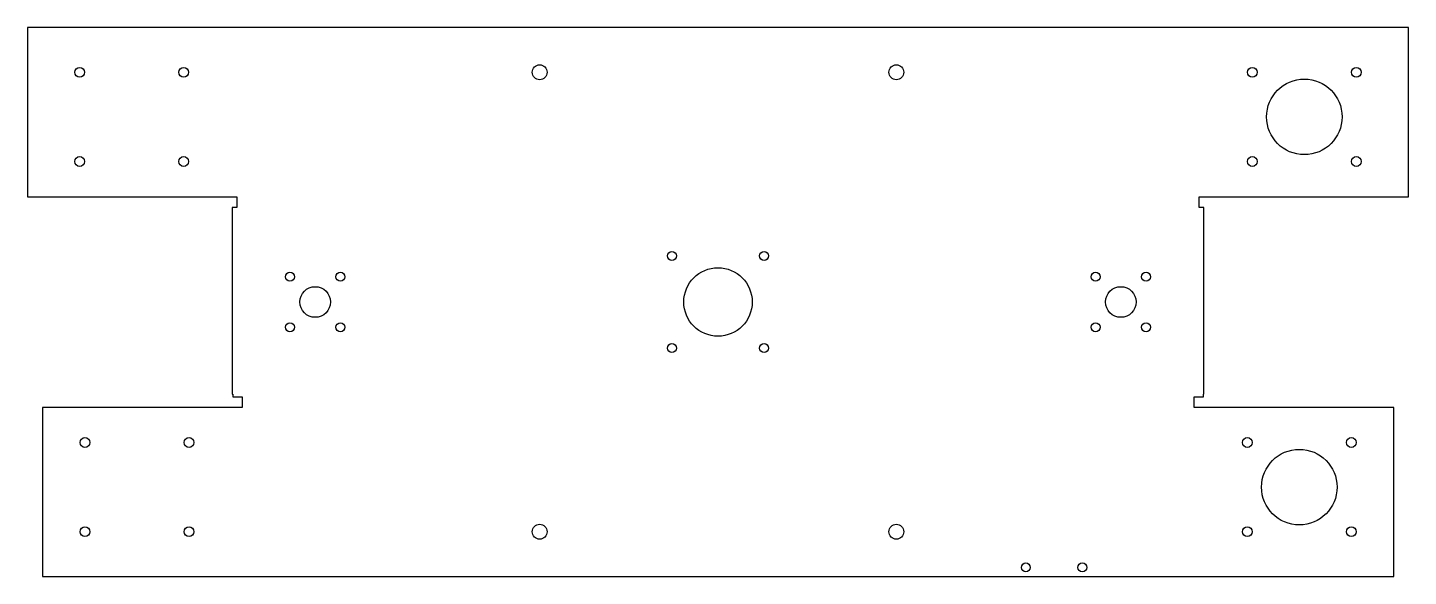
# Model space of a CAD drawing. Header units: millimetres. Extents: x 0 to 464, y -184 to 0.
import ezdxf

# ---------------------------------------------------------------- set-up
doc = ezdxf.new("R2010")
doc.units = ezdxf.units.MM

msp = doc.modelspace()

# ---------------------------------------------------------------- linework, layer by layer
msp.add_lwpolyline([(72.2, -127.66), (4.96, -127.66), (4.96, -184.48), (459.62, -184.48), (459.62, -127.66), (392.38, -127.66), (392.38, -124.07), (395.55, -124.07), (395.55, -123.27), (395.65, -123.27), (395.65, -60.42), (394.07, -60.42), (394.07, -56.83), (464.48, -56.83), (464.48, 0), (0, 0), (0, -56.83), (70.42, -56.83), (70.42, -60.42), (68.83, -60.42), (68.83, -123.27), (69.03, -123.27), (69.03, -124.07), (72.2, -124.07)], close=True)
for centre, radius in [((17.5, -15), 1.65), ((52.5, -15), 1.65), ((172.24, -15), 2.5), ((292.24, -15), 2.5), ((411.98, -15), 1.65), ((446.98, -15), 1.65), ((429.48, -30), 12.7), ((17.5, -45), 1.65), ((52.5, -45), 1.65), ((411.98, -45), 1.65), ((446.98, -45), 1.65), ((216.74, -76.74), 1.5), ((247.74, -76.74), 1.5), ((88.26, -83.76), 1.5), ((105.23, -83.76), 1.5), ((232.24, -92.24), 11.5), ((359.26, -83.76), 1.5), ((376.23, -83.76), 1.5), ((96.74, -92.24), 5.15), ((367.74, -92.24), 5.15), ((88.26, -100.73), 1.5), ((105.23, -100.73), 1.5), ((359.26, -100.73), 1.5), ((376.23, -100.73), 1.5), ((216.74, -107.74), 1.5), ((247.74, -107.74), 1.5), ((19.29, -139.48), 1.65), ((54.29, -139.48), 1.65), ((410.29, -139.48), 1.65), ((445.29, -139.48), 1.65), ((427.79, -154.48), 12.7), ((172.24, -169.48), 2.5), ((292.24, -169.48), 2.5), ((19.29, -169.48), 1.65), ((54.29, -169.48), 1.65), ((410.29, -169.48), 1.65), ((445.29, -169.48), 1.65), ((335.79, -181.48), 1.5), ((354.79, -181.48), 1.5)]:
    msp.add_circle(centre, radius)

doc.saveas('drawing.dxf')
